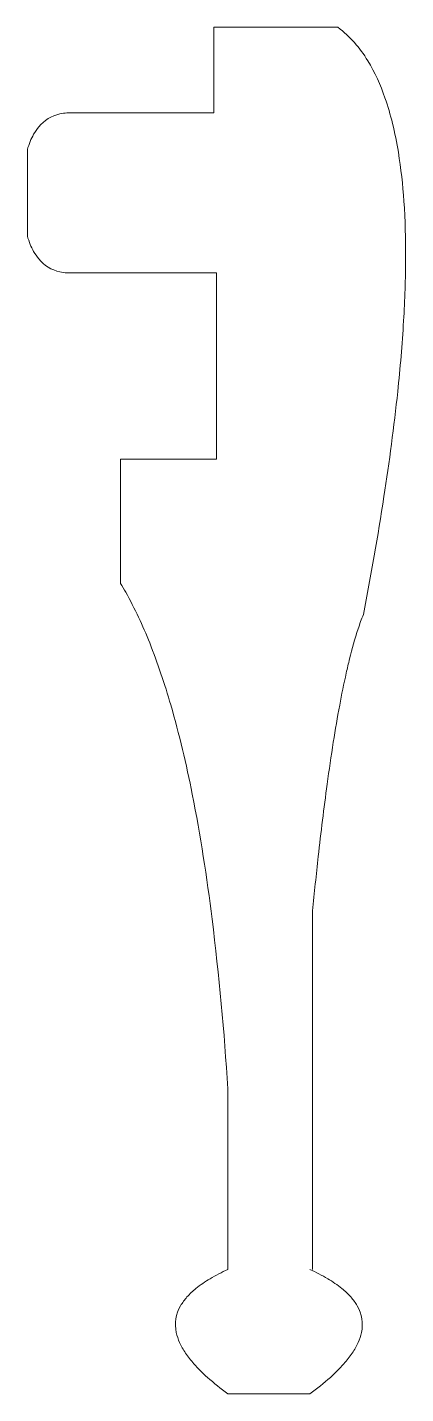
# Model space of a CAD drawing. Header units: millimetres. Extents: x 3469.3 to 3481.2, y 1413.2 to 1456.2.
import ezdxf

# ---------------------------------------------------------------- set-up
doc = ezdxf.new("R2010")
doc.units = ezdxf.units.MM

msp = doc.modelspace()

# ---------------------------------------------------------------- linework, layer by layer
at = {"lineweight": 20}
for p, q in [((3475.195, 1456.22), (3479.108, 1456.22)), ((3475.195, 1453.525), (3475.195, 1456.22)), ((3470.571, 1453.525), (3475.195, 1453.525)), ((3469.326, 1452.368), (3469.326, 1449.639)), ((3475.284, 1448.483), (3470.571, 1448.483)), ((3475.284, 1442.613), (3475.284, 1448.483)), ((3472.26, 1442.613), (3475.284, 1442.613)), ((3472.26, 1438.7), (3472.26, 1442.613)), ((3478.308, 1428.384), (3478.308, 1417.089)), ((3475.64, 1417.089), (3475.64, 1422.781)), ((3475.64, 1413.176), (3478.041, 1413.176)), ((3478.041, 1413.176), (3478.226, 1413.176))]:
    msp.add_line(p, q, dxfattribs=at)
for points in [[(3479.108, 1456.22, -0.09634), (3480.047, 1455.167, -0.054481), (3480.589, 1453.997, -0.023652), (3480.826, 1453.191, -0.019531), (3481.01, 1452.285, -0.023793), (3481.185, 1450.739, -0.01831), (3481.24, 1448.967, -0.014385), (3481.175, 1446.97, -0.01153), (3480.99, 1444.748, -0.011962), (3480.556, 1441.435, -0.009953), (3479.909, 1437.722)], [(3469.326, 1452.368, -0.026017), (3469.416, 1452.624, -0.03087), (3469.525, 1452.849, -0.045399), (3469.687, 1453.084, -0.167016), (3470.349, 1453.492, -0.039513), (3470.571, 1453.525)], [(3469.326, 1449.639, 0.026017), (3469.416, 1449.383, 0.03087), (3469.525, 1449.159, 0.045399), (3469.687, 1448.923, 0.167016), (3470.349, 1448.516, 0.039513), (3470.571, 1448.483)], [(3475.64, 1422.781, 0.014757), (3475.145, 1428.128, 0.017781), (3474.521, 1432.059, 0.021425), (3473.843, 1434.873, 0.02403), (3473.179, 1436.826, 0.032731), (3472.423, 1438.423, 0.00768), (3472.26, 1438.7)], [(3479.909, 1437.722, 0.018), (3479.743, 1437.271, 0.019782), (3479.473, 1436.325, 0.005659), (3479.368, 1435.879, 0.00897), (3479.162, 1434.868, 0.006805), (3478.962, 1433.701, 0.005331), (3478.768, 1432.377, 0.006271), (3478.488, 1430.098, 0.003209), (3478.308, 1428.384)], [(3475.64, 1417.089, 0.02668), (3475.08, 1416.797, 0.036482), (3474.635, 1416.49, 0.040212), (3474.353, 1416.222, 0.051519), (3474.152, 1415.943, 0.187545), (3474.017, 1415.105, 0.05497), (3474.121, 1414.786, 0.043467), (3474.307, 1414.455, 0.033371), (3474.572, 1414.114, 0.029552), (3474.997, 1413.69, 0.02588), (3475.64, 1413.176)], [(3478.226, 1417.089, -0.02668), (3478.786, 1416.797, -0.036482), (3479.231, 1416.49, -0.040212), (3479.513, 1416.222, -0.051519), (3479.714, 1415.943, -0.187545), (3479.849, 1415.105, -0.05497), (3479.744, 1414.786, -0.043467), (3479.559, 1414.455, -0.033371), (3479.294, 1414.114, -0.029552), (3478.868, 1413.69, -0.02588), (3478.226, 1413.176)]]:
    msp.add_lwpolyline(points, format="xyb", dxfattribs=at)

doc.saveas('drawing.dxf')
